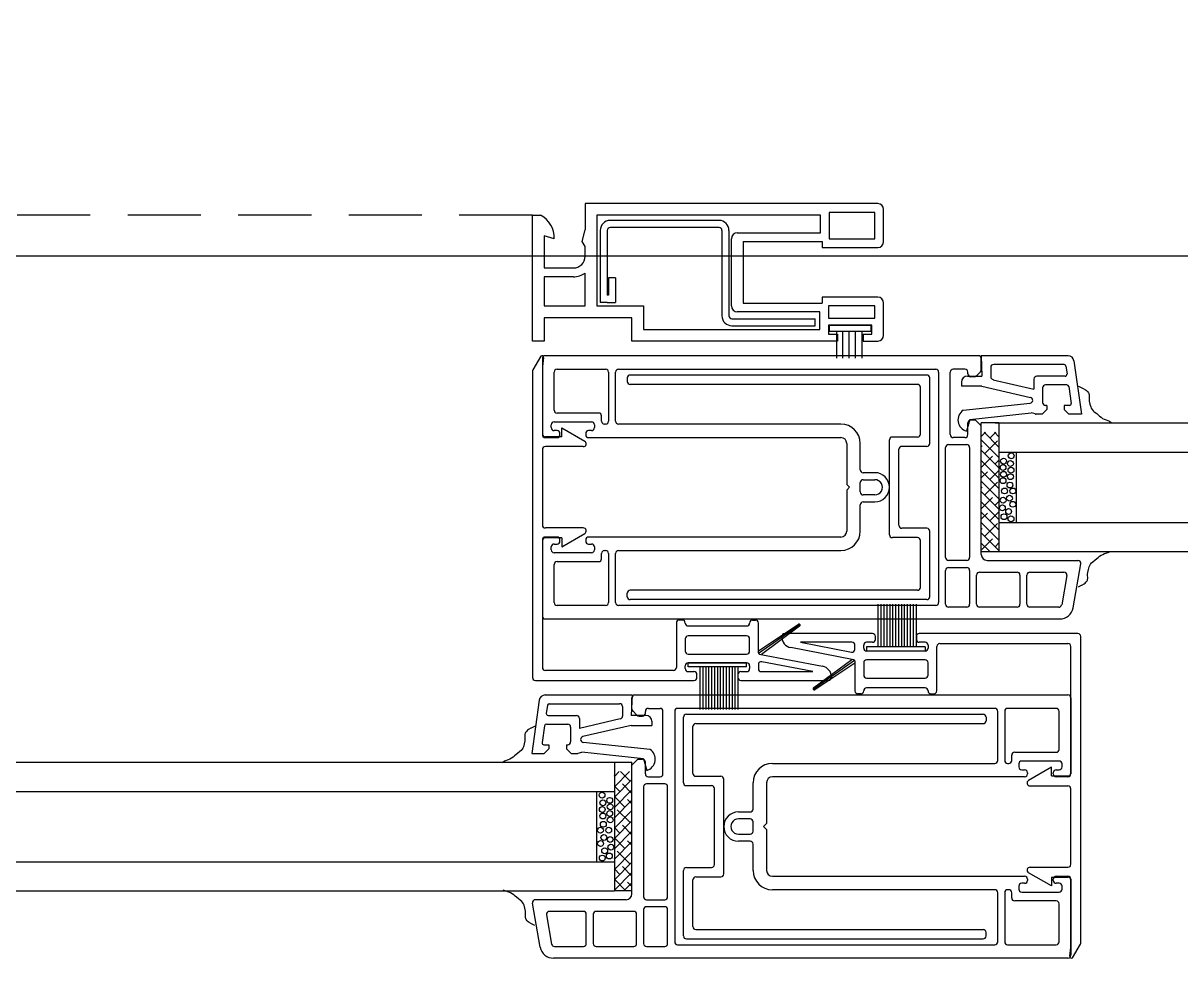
# Model space of a CAD drawing. Header units: millimetres. Extents: x 13515 to 183937, y -33900 to -660.
# Drawn here: x 118621.158 to 118624.254, y -19360.617 to -19358.065 of the extents above; entities that cross this region are included whole.
import ezdxf

# ---------------------------------------------------------------- set-up
doc = ezdxf.new("R2010")
doc.units = ezdxf.units.MM
doc.header["$LTSCALE"] = 100
doc.header["$MEASUREMENT"] = 0
doc.linetypes.add('HIDDEN2', pattern=[0.1875, 0.125, -0.0625])
doc.layers.get('0').update_dxf_attribs({"linetype": 'CONTINUOUS'})
for name, color, linetype in [('ELE9', 9, 'CONTINUOUS'), ('WIN-G', 252, 'CONTINUOUS'), ('WIN2', 5, 'CONTINUOUS')]:
    doc.layers.add(name, color=color, linetype=linetype)

# ---------------------------------------------------------------- blocks, each defined once
blk = doc.blocks.new('A$C72B425C6')
at = {"layer": 'WIN-G', "linetype": 'HIDDEN2'}
blk.add_line((253, 396.85), (253, 710.5), dxfattribs=at)
at = {"layer": 'WIN-G'}
for p, q in [((250.92, 364.97), (250.92, 383.57)), ((252.12, 364.97), (252.12, 383.57))]:
    blk.add_line(p, q, dxfattribs=at)
for centre, radius, start, end in [((250.42, 383.57), 1.7, 0, 90), ((250.42, 383.57), 0.5, 0, 90), ((250.42, 364.97), 0.5, 270, 0), ((250.42, 364.97), 1.7, 270, 0)]:
    blk.add_arc(centre, radius, start, end, dxfattribs=at)
at = {"layer": 'WIN2'}
for p, q in [((253, 396.85), (253, 395.45)), ((249, 393.15), (249.5, 394.85)), ((247.64, 387.85), (248.5, 388.35)), ((248.5, 388.35), (250.5, 387.85)), ((255, 387.85), (250.5, 387.85)), ((255, 337.85), (255, 387.85)), ((253, 347.65), (253, 385.85)), ((248.5, 360.85), (248.5, 347.35)), ((250, 361.85), (250, 347.65)), ((247.5, 347.35), (247.5, 337.85)), ((248.5, 347.35), (247.5, 347.35)), ((250, 347.65), (253, 347.65)), ((253.5, 346.15), (249, 346.15)), ((249, 346.15), (249, 338.35)), ((253.5, 338.35), (253.5, 346.15)), ((249, 338.35), (253.5, 338.35)), ((248.5, 336.85), (254, 336.85))]:
    blk.add_line(p, q, dxfattribs=at)
for centre, radius, start, end in [((249.24, 397.37), 4.22, 266.8021, 332.9944), ((249, 361.85), 1, 0, 90), ((248.5, 337.85), 1, 180, 270), ((254, 337.85), 1, 270, 0)]:
    blk.add_arc(centre, radius, start, end, dxfattribs=at)
at = {"ltscale": 1000}
blk.add_wipeout([(246, 0), (246, 800), (0, 800), (0, 0)], dxfattribs=at)
at = {"layer": 'WIN-G'}
for p, q in [((246, 53), (246, 747)), ((137.5, 672.62), (137.5, 382.85)), ((159.5, 672.62), (159.5, 382.85)), ((142.5, 672), (142.5, 382.85)), ((154.5, 672), (154.5, 382.85)), ((137.5, 401.53), (137.62, 401.87)), ((159.7, 401.64), (159.41, 401.98)), ((159.92, 401.02), (159.7, 401.64)), ((136.2, 399.32), (136.62, 399.81)), ((136.62, 399.81), (136.82, 400.06)), ((136.82, 400.06), (137, 400.32)), ((137, 400.32), (137.15, 400.61)), ((137.15, 400.61), (137.28, 400.91)), ((137.28, 400.91), (137.5, 401.53)), ((160.05, 400.72), (159.92, 401.02)), ((160.2, 400.43), (160.05, 400.72)), ((160.38, 400.17), (160.2, 400.43)), ((160.58, 399.92), (160.38, 400.17)), ((161, 399.43), (160.58, 399.92)), ((132.24, 397.57), (132.39, 397.73)), ((132.39, 397.73), (132.63, 397.91)), ((132.63, 397.91), (132.76, 397.98)), ((132.76, 397.98), (132.9, 398.02)), ((132.9, 398.02), (133.05, 398.04)), ((133.05, 398.04), (133.21, 398.04)), ((133.21, 398.04), (133.52, 398.02)), ((133.52, 398.02), (133.79, 398.02)), ((133.79, 398.02), (134.05, 398.05)), ((134.05, 398.05), (134.57, 398.15)), ((134.57, 398.15), (135.06, 398.29)), ((135.06, 398.29), (135.28, 398.39)), ((135.28, 398.39), (135.49, 398.52)), ((135.49, 398.52), (135.69, 398.69)), ((135.69, 398.69), (135.87, 398.89)), ((135.87, 398.89), (136.2, 399.32)), ((161.33, 399), (161, 399.43)), ((161.51, 398.8), (161.33, 399)), ((161.71, 398.63), (161.51, 398.8)), ((161.92, 398.51), (161.71, 398.63)), ((162.15, 398.4), (161.92, 398.51)), ((162.63, 398.26), (162.15, 398.4)), ((163.15, 398.16), (162.63, 398.26)), ((163.41, 398.13), (163.15, 398.16)), ((163.68, 398.13), (163.41, 398.13)), ((163.99, 398.15), (163.68, 398.13)), ((164.15, 398.15), (163.99, 398.15)), ((164.3, 398.13), (164.15, 398.15)), ((164.44, 398.09), (164.3, 398.13)), ((164.57, 398.02), (164.44, 398.09)), ((164.81, 397.84), (164.57, 398.02)), ((164.96, 397.68), (164.81, 397.84)), ((165.09, 397.51), (164.96, 397.68)), ((131.6, 396.43), (131.88, 396.99)), ((131.88, 396.99), (131.89, 397.02)), ((131.89, 397.02), (132.11, 397.4)), ((132.11, 397.4), (132.24, 397.57)), ((165.31, 397.13), (165.09, 397.51)), ((165.32, 397.1), (165.31, 397.13)), ((165.72, 396.3), (165.32, 397.1)), ((142.5, 385.85), (154.5, 385.85)), ((250.42, 385.27), (238.12, 385.27)), ((238.12, 384.07), (238.12, 385.27)), ((238.12, 384.07), (238.12, 382.67)), ((250.42, 384.07), (239.32, 384.07)), ((239.32, 383.87), (239.32, 384.07)), ((242.32, 383.87), (239.32, 383.87)), ((242.32, 382.67), (242.32, 383.87)), ((159.5, 382.85), (137.5, 382.85)), ((137.5, 379.85), (137.5, 382.85)), ((140.64, 379.85), (137.64, 382.85)), ((137.68, 381.04), (139.49, 382.85)), ((142.4, 379.85), (139.4, 382.85)), ((140.33, 381.92), (141.26, 382.85)), ((144.17, 379.85), (141.17, 382.85)), ((142.1, 380.15), (144.31, 382.36)), ((145.94, 379.85), (142.94, 382.85)), ((142.98, 382.81), (143.03, 382.85)), ((147.71, 379.85), (144.71, 382.85)), ((144.75, 381.04), (146.56, 382.85)), ((149.47, 379.85), (146.47, 382.85)), ((147.4, 381.92), (148.33, 382.85)), ((151.24, 379.85), (148.24, 382.85)), ((149.17, 380.15), (151.38, 382.36)), ((153.01, 379.85), (150.01, 382.85)), ((150.05, 382.81), (150.1, 382.85)), ((154.78, 379.85), (151.78, 382.85)), ((151.82, 381.04), (153.63, 382.85)), ((156.55, 379.85), (153.55, 382.85)), ((154.47, 381.92), (155.4, 382.85)), ((157.9, 380.26), (155.31, 382.85)), ((156.24, 380.15), (157.9, 381.81)), ((157.9, 382.03), (157.08, 382.85)), ((157.13, 382.81), (157.17, 382.85)), ((159.5, 382.85), (159.5, 379.85)), ((242.32, 382.67), (238.12, 382.67)), ((138.87, 379.85), (137.5, 381.22)), ((137.5, 379.85), (159.5, 379.85)), ((138.26, 379.85), (139.01, 380.6)), ((140.03, 379.85), (141.66, 381.48)), ((145.33, 379.85), (146.08, 380.6)), ((147.1, 379.85), (148.73, 381.48)), ((152.4, 379.85), (153.15, 380.6)), ((154.17, 379.85), (155.8, 381.48)), ((187.3, 329.45), (187.3, 380.15)), ((187.8, 380.65), (188.4, 380.65)), ((188.9, 331.05), (188.9, 380.15)), ((224.1, 331.05), (224.1, 380.15)), ((225.2, 380.65), (224.6, 380.65)), ((225.7, 329.45), (225.7, 380.15)), ((129.3, 370.55), (129.3, 319.85)), ((129.8, 371.05), (141, 371.05)), ((141.5, 370.55), (141.5, 366.25)), ((155.5, 370.55), (155.5, 366.25)), ((156, 371.05), (167.2, 371.05)), ((167.7, 370.55), (167.7, 319.85)), ((130.9, 368.95), (130.9, 319.85)), ((131.4, 369.45), (139.4, 369.45)), ((139.9, 368.95), (139.9, 364.65)), ((157.1, 368.95), (157.1, 364.65)), ((157.6, 369.45), (165.6, 369.45)), ((166.1, 368.95), (166.1, 319.85)), ((140.4, 364.15), (156.6, 364.15)), ((142, 365.75), (155, 365.75)), ((250.42, 364.47), (235.82, 364.47)), ((234.12, 362.77), (234.12, 348.57)), ((235.32, 362.77), (235.32, 348.57)), ((250.42, 363.27), (235.82, 363.27)), ((234.12, 348.57), (235.32, 348.57)), ((197.9, 331.05), (197.9, 335.35)), ((198.4, 335.85), (214.6, 335.85)), ((215.1, 331.05), (215.1, 335.35)), ((199.5, 329.45), (199.5, 333.75)), ((200, 334.25), (213, 334.25)), ((213.5, 329.45), (213.5, 333.75)), ((189.4, 330.55), (197.4, 330.55)), ((215.6, 330.55), (223.6, 330.55)), ((187.8, 328.95), (199, 328.95)), ((214, 328.95), (225.2, 328.95)), ((129.8, 319.35), (130.4, 319.35)), ((167.2, 319.35), (166.6, 319.35)), ((196.94, 320.15), (195.5, 318.72)), ((195.5, 320.15), (217.5, 320.15)), ((195.5, 320.15), (195.5, 317.15)), ((198.7, 320.15), (195.7, 317.15)), ((195.77, 320.15), (197.68, 318.24)), ((200.47, 320.15), (197.47, 317.15)), ((198.12, 319.57), (200.33, 317.36)), ((202.24, 320.15), (199.24, 317.15)), ((199.3, 320.15), (199.45, 320.01)), ((200.77, 318.68), (202.3, 317.15)), ((204.01, 320.15), (201.01, 317.15)), ((201.07, 320.15), (202.1, 319.12)), ((205.77, 320.15), (202.77, 317.15)), ((202.84, 320.15), (204.75, 318.24)), ((207.54, 320.15), (204.54, 317.15)), ((205.19, 319.57), (207.4, 317.36)), ((209.31, 320.15), (206.31, 317.15)), ((206.38, 320.15), (206.52, 320.01)), ((207.84, 318.68), (209.38, 317.15)), ((211.08, 320.15), (208.08, 317.15)), ((208.14, 320.15), (209.17, 319.12)), ((212.85, 320.15), (209.85, 317.15)), ((209.91, 320.15), (211.82, 318.24)), ((214.61, 320.15), (211.61, 317.15)), ((212.26, 319.57), (214.47, 317.36)), ((215.9, 319.67), (213.38, 317.15)), ((213.45, 320.15), (213.59, 320.01)), ((214.91, 318.68), (215.9, 317.69)), ((215.21, 320.15), (215.9, 319.46)), ((217.5, 317.15), (217.5, 320.15)), ((195.5, 317.77), (195.5, 128)), ((217.5, 317.15), (195.5, 317.15)), ((196.35, 317.8), (197, 317.15)), ((200.5, 317.15), (200.5, 128)), ((203.42, 317.8), (204.07, 317.15)), ((210.49, 317.8), (211.14, 317.15)), ((212.5, 317.15), (212.5, 128)), ((215.9, 317.9), (215.15, 317.15)), ((217.5, 317.77), (217.5, 128)), ((200.5, 314.15), (212.5, 314.15)), ((189.48, 303.57), (189.75, 303.01)), ((189.75, 303.01), (189.77, 302.98)), ((189.77, 302.98), (189.99, 302.6)), ((223.4, 302.73), (223.18, 302.35)), ((223.41, 302.76), (223.4, 302.73)), ((223.81, 303.56), (223.41, 302.76)), ((189.99, 302.6), (190.12, 302.43)), ((190.12, 302.43), (190.27, 302.27)), ((190.27, 302.27), (190.51, 302.09)), ((190.51, 302.09), (190.64, 302.02)), ((190.64, 302.02), (190.77, 301.98)), ((190.77, 301.98), (190.93, 301.96)), ((190.93, 301.96), (191.08, 301.96)), ((191.08, 301.96), (191.4, 301.98)), ((191.4, 301.98), (191.67, 301.98)), ((191.67, 301.98), (191.93, 301.95)), ((191.93, 301.95), (192.45, 301.85)), ((192.45, 301.85), (192.93, 301.71)), ((192.93, 301.71), (193.16, 301.61)), ((193.16, 301.61), (193.37, 301.48)), ((193.37, 301.48), (193.57, 301.31)), ((193.57, 301.31), (193.75, 301.11)), ((193.75, 301.11), (194.08, 300.68)), ((219.42, 300.86), (219.09, 300.43)), ((219.6, 301.06), (219.42, 300.86)), ((219.8, 301.23), (219.6, 301.06)), ((220.01, 301.36), (219.8, 301.23)), ((220.24, 301.46), (220.01, 301.36)), ((220.72, 301.6), (220.24, 301.46)), ((221.24, 301.7), (220.72, 301.6)), ((221.5, 301.73), (221.24, 301.7)), ((221.77, 301.73), (221.5, 301.73)), ((222.09, 301.71), (221.77, 301.73)), ((222.24, 301.71), (222.09, 301.71)), ((222.39, 301.73), (222.24, 301.71)), ((222.53, 301.77), (222.39, 301.73)), ((222.66, 301.84), (222.53, 301.77)), ((222.9, 302.02), (222.66, 301.84)), ((223.05, 302.18), (222.9, 302.02)), ((223.18, 302.35), (223.05, 302.18)), ((194.08, 300.68), (194.5, 300.19)), ((194.5, 300.19), (194.7, 299.94)), ((194.7, 299.94), (194.88, 299.68)), ((194.88, 299.68), (195.03, 299.39)), ((195.03, 299.39), (195.16, 299.09)), ((195.16, 299.09), (195.38, 298.47)), ((218.01, 298.84), (217.79, 298.22)), ((218.14, 299.14), (218.01, 298.84)), ((218.29, 299.43), (218.14, 299.14)), ((218.47, 299.69), (218.29, 299.43)), ((218.67, 299.94), (218.47, 299.69)), ((219.09, 300.43), (218.67, 299.94)), ((195.38, 298.47), (195.5, 298.13)), ((217.79, 298.22), (217.5, 297.88))]:
    blk.add_line(p, q, dxfattribs=at)
for centre in [(143.12, 384.92), (143.47, 383.72), (144.36, 384.51), (144.98, 383.45), (145.6, 385.22), (146.29, 383.57), (146.63, 384.65), (147.88, 385.24), (147.88, 383.82), (148.89, 384.74), (149.64, 383.56), (150.31, 384.82), (150.73, 383.65), (151.42, 384.92), (151.89, 383.56), (152.56, 384.82), (152.98, 383.65), (153.88, 384.96), (201.47, 316.28), (202.98, 316.55), (204.29, 316.43), (205.88, 316.18), (207.64, 316.44), (208.73, 316.35), (209.89, 316.44), (210.98, 316.35), (201.12, 315.08), (202.36, 315.49), (203.6, 314.78), (204.63, 315.34), (205.88, 314.76), (206.89, 315.26), (208.31, 315.18), (209.42, 315.08), (210.56, 315.18), (211.88, 315.04)]:
    blk.add_circle(centre, 0.5, dxfattribs=at)
for centre, radius, start, end in [((187.8, 380.15), 0.5, 90, 180), ((188.4, 380.15), 0.5, 0, 90), ((224.6, 380.15), 0.5, 90, 180), ((225.2, 380.15), 0.5, 0, 90), ((129.8, 370.55), 0.5, 90, 180), ((141, 370.55), 0.5, 0, 90), ((156, 370.55), 0.5, 90, 180), ((167.2, 370.55), 0.5, 0, 90), ((131.4, 368.95), 0.5, 90, 180), ((139.4, 368.95), 0.5, 0, 90), ((157.6, 368.95), 0.5, 90, 180), ((165.6, 368.95), 0.5, 0, 90), ((142, 366.25), 0.5, 180, 270), ((155, 366.25), 0.5, 270, 0), ((140.4, 364.65), 0.5, 180, 270), ((156.6, 364.65), 0.5, 270, 0), ((235.82, 362.77), 1.7, 90, 180), ((235.82, 362.77), 0.5, 90, 180), ((198.4, 335.35), 0.5, 90, 180), ((214.6, 335.35), 0.5, 0, 90), ((200, 333.75), 0.5, 90, 180), ((213, 333.75), 0.5, 0, 90), ((189.4, 331.05), 0.5, 180, 270), ((197.4, 331.05), 0.5, 270, 0), ((215.6, 331.05), 0.5, 180, 270), ((223.6, 331.05), 0.5, 270, 0), ((187.8, 329.45), 0.5, 180, 270), ((199, 329.45), 0.5, 270, 0), ((214, 329.45), 0.5, 180, 270), ((225.2, 329.45), 0.5, 270, 0), ((129.8, 319.85), 0.5, 180, 270), ((130.4, 319.85), 0.5, 270, 0), ((166.6, 319.85), 0.5, 180, 270), ((167.2, 319.85), 0.5, 270, 0)]:
    blk.add_arc(centre, radius, start, end, dxfattribs=at)
at = {"layer": 'WIN2'}
for p, q in [((127.9, 395.52), (135.41, 396.84)), ((136, 380.85), (136, 396.35)), ((161, 396.96), (161, 394.83)), ((170.13, 395.68), (161, 396.96)), ((173.5, 396.35), (173.5, 369.25)), ((226.35, 396.85), (174, 396.85)), ((228.94, 395.43), (226.6, 396.78)), ((231.5, 394.85), (231.5, 396.85)), ((231.5, 396.85), (253, 396.85)), ((133.41, 394.46), (128.41, 393.58)), ((134, 388.15), (134, 393.97)), ((161.8, 394.03), (161, 394.83)), ((162.5, 394.03), (161.8, 394.03)), ((162.5, 394.89), (162.5, 394.03)), ((165.74, 394.78), (162.85, 395.19)), ((166, 394.48), (166, 390.83)), ((167.5, 394.19), (167.5, 389.33)), ((169.24, 394.29), (167.85, 394.49)), ((169.5, 393.99), (169.5, 381.96)), ((171, 394.69), (171, 379.84)), ((175.2, 372.75), (175.2, 394.65)), ((197.35, 395.15), (175.7, 395.15)), ((184, 394.65), (184, 306.75)), ((197.5, 395.15), (184.5, 395.15)), ((197.85, 391.85), (197.85, 394.65)), ((198, 392.65), (198, 394.65)), ((199.55, 388.17), (199.55, 394.65)), ((212.95, 395.15), (200.05, 395.15)), ((213.45, 388.17), (213.45, 394.65)), ((215, 394.65), (215, 392.65)), ((215.15, 391.85), (215.15, 394.65)), ((228.5, 395.15), (215.5, 395.15)), ((226.68, 395.15), (215.65, 395.15)), ((229, 320.65), (229, 394.65)), ((235.5, 394.85), (231.5, 394.85)), ((235.5, 379.85), (235.5, 394.85)), ((242.5, 394.85), (237.5, 394.85)), ((237.5, 394.85), (237.5, 387.85)), ((242.5, 389.85), (242.5, 394.85)), ((249.5, 394.85), (244, 394.85)), ((244, 394.85), (244, 389.85)), ((126, 305.35), (126, 393.25)), ((128, 393.08), (128, 388.15)), ((186.3, 384.35), (186.3, 392.65)), ((186.8, 393.15), (193.3, 393.15)), ((193.8, 392.65), (193.8, 385.55)), ((195.3, 386.75), (195.3, 393.15)), ((195.8, 393.65), (196.3, 393.65)), ((196.35, 391.85), (198.62, 387.92)), ((197.85, 391.85), (196.35, 391.85)), ((196.8, 393.15), (196.8, 392.65)), ((197.3, 392.15), (197.5, 392.15)), ((216.65, 391.85), (214.38, 387.92)), ((215.15, 391.85), (216.65, 391.85)), ((215.5, 392.15), (215.7, 392.15)), ((216.2, 392.65), (216.2, 393.15)), ((216.7, 393.65), (217.2, 393.65)), ((217.7, 393.15), (217.7, 386.75)), ((219.2, 385.55), (219.2, 392.65)), ((219.7, 393.15), (226.2, 393.15)), ((226.7, 392.65), (226.7, 384.35)), ((161.8, 391.03), (161, 390.23)), ((161, 390.23), (161, 389.2)), ((162.5, 391.03), (161.8, 391.03)), ((162.5, 391.03), (162.5, 390.83)), ((165.5, 390.33), (163, 390.33)), ((160.1, 377.86), (161.21, 388.39)), ((161.05, 389.04), (161.21, 388.39)), ((161.69, 376.75), (162.9, 388.18)), ((165.8, 379.96), (163.88, 388.24)), ((166.9, 381.85), (165.28, 388.83)), ((167, 388.83), (165.28, 388.83)), ((197.5, 387.75), (197.3, 387.75)), ((215.7, 387.75), (215.5, 387.75)), ((237.5, 387.85), (243.13, 387.85)), ((246, 387.85), (247.64, 387.85)), ((128, 385.95), (128, 379.55)), ((128.5, 387.65), (133.5, 387.65)), ((133.5, 386.45), (128.5, 386.45)), ((134, 379.55), (134, 385.95)), ((196.3, 386.25), (195.8, 386.25)), ((196.8, 387.25), (196.8, 386.75)), ((198, 344.15), (198, 387.25)), ((215, 387.25), (215, 344.15)), ((216.2, 386.75), (216.2, 387.25)), ((217.2, 386.25), (216.7, 386.25)), ((237.5, 385.85), (237.5, 377.85)), ((253, 385.85), (237.5, 385.85)), ((195.2, 383.85), (186.8, 383.85)), ((194.3, 385.05), (195.2, 385.05)), ((195.7, 384.55), (195.7, 384.35)), ((217.3, 384.35), (217.3, 384.55)), ((217.8, 385.05), (218.7, 385.05)), ((226.2, 383.85), (217.8, 383.85)), ((186.3, 327.95), (186.3, 382.15)), ((186.8, 382.65), (195.2, 382.65)), ((195.7, 382.15), (195.7, 344.15)), ((217.3, 344.15), (217.3, 382.15)), ((217.8, 382.65), (226.2, 382.65)), ((226.7, 382.15), (226.7, 327.95)), ((137, 379.85), (159, 379.85)), ((159, 379.85), (160, 378.85)), ((165.8, 379.96), (165.8, 376.46)), ((169, 381.46), (167.39, 381.46)), ((171, 379.84), (167.5, 379.96)), ((167.5, 377.46), (167.5, 379.96)), ((168.61, 379.85), (170.5, 379.85)), ((231.5, 379.85), (235.5, 379.85)), ((231.5, 344.75), (231.5, 379.85)), ((128.5, 379.05), (133.5, 379.05)), ((134.3, 377.85), (128.5, 377.85)), ((155.3, 377.85), (136.5, 377.85)), ((160.1, 377.86), (158.1, 377.33)), ((160, 378.85), (160, 378.05)), ((167.4, 378.64), (167.4, 378.05)), ((167.55, 379), (168.26, 379.7)), ((171, 379.35), (171, 305.35)), ((233.5, 377.85), (233.5, 347.75)), ((237.5, 377.85), (233.5, 377.85)), ((128, 377.35), (128, 374.25)), ((134.8, 374.25), (134.8, 377.35)), ((136, 377.35), (136, 374.25)), ((155.8, 374.25), (155.8, 377.35)), ((157, 377.05), (157, 375.05)), ((157.5, 377.55), (159.5, 377.55)), ((166.5, 376.46), (165.8, 376.46)), ((167.9, 377.55), (168.2, 377.55)), ((168.7, 377.05), (168.7, 375.05)), ((157.5, 374.55), (168.2, 374.55)), ((128.3, 372.05), (128.3, 317.85)), ((128.5, 373.75), (134.3, 373.75)), ((168.2, 372.55), (128.8, 372.55)), ((136.5, 373.75), (155.3, 373.75)), ((168.7, 317.85), (168.7, 372.05)), ((183.3, 372.25), (175.7, 372.25)), ((175, 370.25), (175, 369.25)), ((175.5, 370.75), (176, 370.75)), ((175.8, 360.25), (175.8, 370.25)), ((175.8, 370.25), (176.5, 370.25)), ((176.5, 370.25), (176.5, 360.25)), ((176.5, 360.25), (176.5, 370.25)), ((178, 370.25), (178, 360.25)), ((180.6, 370.75), (178.5, 370.75)), ((181.1, 360.25), (181.1, 370.25)), ((182.8, 370.25), (182.8, 360.25)), ((183.8, 371.25), (183.8, 371.75)), ((175.8, 368.25), (168.5, 368.25)), ((174, 368.75), (174.5, 368.75)), ((175.8, 367.75), (168.5, 367.75)), ((175.8, 367.25), (168.5, 367.25)), ((175.8, 366.75), (168.5, 366.75)), ((175.8, 366.25), (168.5, 366.25)), ((175.8, 365.75), (168.5, 365.75)), ((175.8, 365.25), (168.5, 365.25)), ((175.8, 364.75), (168.5, 364.75)), ((175.8, 364.25), (168.5, 364.25)), ((175.8, 363.75), (168.5, 363.75)), ((175.8, 363.25), (168.5, 363.25)), ((175.8, 363.25), (168.5, 363.25)), ((175.8, 362.75), (168.5, 362.75)), ((175.8, 362.25), (168.5, 362.25)), ((237.5, 362.85), (249, 362.85)), ((146, 359.65), (146, 361.65)), ((147.2, 361.65), (147.2, 359.65)), ((149.8, 359.65), (149.8, 361.65)), ((151, 361.65), (151, 359.65)), ((175.8, 361.75), (168.5, 361.75)), ((173.5, 361.25), (173.5, 346.25)), ((174.5, 361.75), (174, 361.75)), ((175, 361.25), (175, 360.25)), ((175.8, 360.25), (176.5, 360.25)), ((236.5, 347.75), (236.5, 361.85)), ((238, 360.85), (238, 347.35)), ((248.5, 360.85), (238, 360.85)), ((141, 359.15), (145.5, 359.15)), ((147.7, 359.15), (149.3, 359.15)), ((151.5, 359.15), (156, 359.15)), ((176, 359.75), (175.5, 359.75)), ((176.2, 358.25), (175.5, 358.25)), ((178, 358.09), (175.9, 347.29)), ((183.02, 351.13), (178.07, 358.2)), ((178.2, 358.25), (183.3, 358.25)), ((178.5, 359.75), (180.6, 359.75)), ((178.55, 358.25), (183.1, 351.39)), ((183.8, 359.25), (183.8, 358.75)), ((148, 356.85), (141, 356.85)), ((148.5, 357.35), (148, 356.85)), ((148.5, 357.35), (149, 356.85)), ((156, 356.85), (149, 356.85)), ((175, 357.75), (175, 348.95)), ((175, 348.95), (176.69, 357.65)), ((182.75, 351.21), (177.93, 357.7)), ((137.7, 317.85), (137.7, 355.85)), ((140, 355.85), (140, 312.75)), ((157, 312.75), (157, 355.85)), ((159.3, 355.85), (159.3, 317.85)), ((180.97, 354.25), (181, 354.25)), ((177, 341.91), (179.1, 352.71)), ((181.5, 338.75), (181.5, 353.75)), ((180, 351.05), (178.31, 342.35)), ((180, 342.25), (180, 351.05)), ((176.45, 341.75), (171.9, 348.6)), ((171.98, 348.87), (176.94, 341.8)), ((172.25, 348.79), (177.08, 342.3)), ((232.7, 346.25), (232.7, 344.75)), ((234.2, 346.25), (232.7, 346.25)), ((233.5, 347.75), (236.5, 347.75)), ((234.2, 338.85), (234.2, 346.25)), ((237.5, 346.25), (235.4, 346.25)), ((235.4, 346.25), (235.4, 338.35)), ((237.5, 338.35), (237.5, 346.25)), ((239, 347.35), (238, 347.35)), ((239, 337.85), (239, 347.35)), ((174.04, 345.75), (174, 345.75)), ((228.6, 344.84), (233.2, 344.84)), ((232.7, 344.75), (231.5, 344.75)), ((233.2, 346.1), (234.2, 346.1)), ((233.2, 346.1), (233.2, 339)), ((234.2, 346.1), (234.2, 339)), ((206, 343.15), (199, 343.15)), ((206.5, 342.65), (206, 343.15)), ((206.5, 342.65), (207, 343.15)), ((214, 343.15), (207, 343.15)), ((228.6, 343.84), (233.2, 343.84)), ((228.6, 342.74), (233.2, 342.74)), ((171.2, 340.75), (171.2, 341.25)), ((176.81, 341.75), (171.7, 341.75)), ((178.8, 341.75), (179.5, 341.75)), ((199, 340.85), (203.5, 340.85)), ((204, 340.35), (204, 338.35)), ((205.2, 338.35), (205.2, 340.35)), ((205.7, 340.85), (207.3, 340.85)), ((207.8, 340.35), (207.8, 338.35)), ((209, 338.35), (209, 340.35)), ((209.5, 340.85), (214, 340.85)), ((228.6, 341.64), (233.2, 341.64)), ((228.6, 340.54), (233.2, 340.54)), ((232.7, 340.35), (231.5, 340.35)), ((231.5, 340.35), (231.5, 337.85)), ((232.7, 340.35), (232.7, 338.85)), ((172.2, 329.75), (172.2, 339.75)), ((173.9, 339.75), (173.9, 329.75)), ((176.5, 340.25), (174.4, 340.25)), ((177, 329.75), (177, 339.75)), ((178.5, 329.75), (178.5, 339.75)), ((178.5, 329.75), (178.5, 339.75)), ((179.2, 339.75), (178.5, 339.75)), ((179, 340.25), (179.5, 340.25)), ((179.2, 329.75), (179.2, 339.75)), ((180, 338.75), (180, 339.75)), ((232.7, 338.85), (234.2, 338.85)), ((233.2, 339), (234.2, 339)), ((235.4, 338.35), (237.5, 338.35)), ((179.2, 337.75), (186.5, 337.75)), ((179.2, 337.25), (186.5, 337.25)), ((179.2, 336.75), (186.5, 336.75)), ((180.5, 338.25), (181, 338.25)), ((232.5, 336.85), (238, 336.85)), ((179.2, 336.25), (186.5, 336.25)), ((179.2, 335.75), (186.5, 335.75)), ((179.2, 335.25), (186.5, 335.25)), ((179.2, 334.75), (186.5, 334.75)), ((179.2, 334.25), (186.5, 334.25)), ((179.2, 333.75), (186.5, 333.75)), ((179.2, 333.25), (186.5, 333.25)), ((179.2, 332.75), (186.5, 332.75)), ((179.2, 332.75), (186.5, 332.75)), ((179.2, 332.25), (186.5, 332.25)), ((179.2, 331.75), (186.5, 331.75)), ((179.2, 331.25), (186.5, 331.25)), ((180, 329.75), (180, 330.75)), ((181, 331.25), (180.5, 331.25)), ((181.5, 303.65), (181.5, 330.75)), ((171.2, 328.75), (171.2, 328.25)), ((174.4, 329.25), (176.5, 329.25)), ((179.2, 329.75), (178.5, 329.75)), ((179.5, 329.25), (179, 329.25)), ((171.7, 327.75), (179.3, 327.75)), ((179.8, 327.25), (179.8, 305.35)), ((226.2, 327.45), (186.8, 327.45)), ((186, 322.65), (186, 325.75)), ((186.5, 326.25), (192.3, 326.25)), ((192.8, 325.75), (192.8, 322.65)), ((194, 322.65), (194, 325.75)), ((194.5, 326.25), (213.3, 326.25)), ((213.8, 325.75), (213.8, 322.65)), ((215, 322.95), (215, 324.95)), ((215.5, 325.45), (226.2, 325.45)), ((226.7, 322.95), (226.7, 324.95)), ((218.1, 322.14), (216.1, 322.67)), ((219.69, 323.25), (220.9, 311.82)), ((224.5, 323.54), (223.8, 323.54)), ((223.8, 320.04), (223.8, 323.54)), ((225.5, 322.54), (225.5, 320.04)), ((192.3, 322.15), (186.5, 322.15)), ((186.5, 320.95), (191.5, 320.95)), ((213.3, 322.15), (194.5, 322.15)), ((215.5, 322.45), (217.5, 322.45)), ((217, 320.15), (218, 321.15)), ((218, 321.15), (218, 321.95)), ((218.1, 322.14), (219.21, 311.61)), ((225.4, 321.36), (225.4, 321.95)), ((225.55, 321), (226.26, 320.3)), ((225.9, 322.45), (226.2, 322.45)), ((186, 314.05), (186, 320.45)), ((192, 320.45), (192, 314.05)), ((194, 319.15), (194, 303.65)), ((195, 320.15), (217, 320.15)), ((223.8, 320.04), (221.88, 311.75)), ((227, 318.54), (225.39, 318.54)), ((229, 320.16), (225.5, 320.04)), ((226.61, 320.15), (228.5, 320.15)), ((229, 305.31), (229, 320.16)), ((128.8, 317.35), (137.2, 317.35)), ((159.8, 317.35), (168.2, 317.35)), ((224.9, 318.15), (223.28, 311.17)), ((227.5, 306.01), (227.5, 318.04)), ((128.3, 315.65), (128.3, 307.35)), ((137.2, 316.15), (128.8, 316.15)), ((136.3, 314.95), (137.2, 314.95)), ((137.7, 315.45), (137.7, 315.65)), ((159.3, 315.65), (159.3, 315.45)), ((168.2, 316.15), (159.8, 316.15)), ((159.8, 314.95), (160.7, 314.95)), ((168.7, 307.35), (168.7, 315.65)), ((135.8, 307.35), (135.8, 314.45)), ((137.3, 313.25), (137.3, 306.85)), ((138.3, 313.75), (137.8, 313.75)), ((138.8, 312.75), (138.8, 313.25)), ((158.2, 313.25), (158.2, 312.75)), ((159.2, 313.75), (158.7, 313.75)), ((159.7, 306.85), (159.7, 313.25)), ((161.2, 314.45), (161.2, 307.35)), ((191.5, 313.55), (186.5, 313.55)), ((138.35, 308.15), (140.62, 312.08)), ((139.5, 312.25), (139.3, 312.25)), ((141.55, 311.83), (141.55, 305.35)), ((155.45, 311.83), (155.45, 305.35)), ((158.65, 308.15), (156.38, 312.08)), ((157.7, 312.25), (157.5, 312.25)), ((186, 306.92), (186, 311.85)), ((186.5, 312.35), (191.5, 312.35)), ((192, 311.85), (192, 306.03)), ((219, 309.77), (219, 310.79)), ((219.05, 310.96), (219.21, 311.61)), ((225, 311.17), (223.28, 311.17)), ((225.5, 305.81), (225.5, 310.67)), ((219.8, 308.97), (219, 309.77)), ((220.5, 308.97), (219.8, 308.97)), ((220.5, 308.97), (220.5, 309.17)), ((223.5, 309.67), (221, 309.67)), ((224, 305.52), (224, 309.17)), ((128.8, 306.85), (135.3, 306.85)), ((139.85, 308.15), (138.35, 308.15)), ((138.8, 306.85), (138.8, 307.35)), ((139.3, 307.85), (139.5, 307.85)), ((139.85, 308.15), (139.85, 305.35)), ((140, 307.35), (140, 305.35)), ((157, 305.35), (157, 307.35)), ((157.15, 308.15), (158.65, 308.15)), ((157.15, 308.15), (157.15, 305.35)), ((157.5, 307.85), (157.7, 307.85)), ((158.2, 307.35), (158.2, 306.85)), ((161.7, 306.85), (168.2, 306.85)), ((139.5, 304.85), (126.5, 304.85)), ((128.32, 304.85), (139.35, 304.85)), ((137.8, 306.35), (138.3, 306.35)), ((142.05, 304.85), (154.95, 304.85)), ((170.5, 304.85), (157.5, 304.85)), ((157.65, 304.85), (179.3, 304.85)), ((158.7, 306.35), (159.2, 306.35)), ((191.41, 305.54), (186.41, 306.42)), ((219.8, 305.97), (219, 305.17)), ((219, 303.04), (219, 305.17)), ((220.5, 305.97), (219.8, 305.97)), ((220.5, 305.11), (220.5, 305.97)), ((223.74, 305.22), (220.85, 304.81)), ((227.24, 305.71), (225.85, 305.51)), ((126.06, 304.57), (128.41, 303.22)), ((128.66, 303.15), (181, 303.15)), ((185.9, 304.48), (193.41, 303.16)), ((228.13, 304.32), (219, 303.04))]:
    blk.add_line(p, q, dxfattribs=at)
for centre, radius, start, end in [((135.5, 396.35), 0.5, 0, 100), ((170, 394.69), 1, 0, 82.3482), ((174, 396.35), 0.5, 90, 180), ((226.35, 396.35), 0.5, 60, 90), ((128.3, 393.25), 2.3, 100, 180), ((133.5, 393.97), 0.5, 0, 100), ((162.8, 394.89), 0.3, 81.6083, 180.1302), ((165.7, 394.48), 0.3, 359.8698, 82.3765), ((167.8, 394.19), 0.3, 81.6232, 180.1302), ((169.2, 393.99), 0.3, 359.8698, 82.5644), ((175.7, 394.65), 0.5, 90, 180), ((184.5, 394.65), 0.5, 90, 180), ((197.35, 394.65), 0.5, 359.9992, 90), ((197.5, 394.65), 0.5, 0, 90), ((200.05, 394.65), 0.5, 90, 179.9992), ((212.95, 394.65), 0.5, 0, 90), ((215.5, 394.65), 0.5, 90, 180), ((215.65, 394.65), 0.5, 90, 180), ((226.68, 385.15), 10, 78.7007, 90), ((228.5, 394.65), 0.5, 0, 90), ((228.7, 395.25), 0.3, 258.3597, 36.4235), ((128.5, 393.08), 0.5, 100, 180), ((186.8, 392.65), 0.5, 90, 180), ((193.3, 392.65), 0.5, 0, 90), ((195.8, 393.15), 0.5, 90, 180), ((196.3, 393.15), 0.5, 0, 90), ((197.3, 392.65), 0.5, 180, 270), ((197.5, 392.65), 0.5, 270, 0), ((215.5, 392.65), 0.5, 180, 270), ((215.7, 392.65), 0.5, 270, 0), ((216.7, 393.15), 0.5, 90, 180), ((217.2, 393.15), 0.5, 0, 90), ((219.7, 392.65), 0.5, 90, 180), ((226.2, 392.65), 0.5, 0, 90), ((163, 390.83), 0.5, 180, 270), ((165.5, 390.83), 0.5, 270, 0), ((246, 389.85), 3.5, 180, 214.8497), ((246, 389.85), 2, 180, 270), ((128.5, 388.15), 0.5, 180, 270), ((133.5, 388.15), 0.5, 270, 0), ((161.3, 389.2), 0.3, 180, 213.1746), ((163.39, 388.13), 0.5, 13.0609, 174), ((167, 389.33), 0.5, 270, 0), ((197.3, 387.25), 0.5, 90, 180), ((197.5, 387.25), 0.5, 0, 90), ((199.05, 388.17), 0.5, 210, 359.9992), ((213.95, 388.17), 0.5, 180, 330), ((215.5, 387.25), 0.5, 90, 180), ((215.7, 387.25), 0.5, 0, 90), ((128.5, 385.95), 0.5, 90, 180), ((133.5, 385.95), 0.5, 0, 90), ((195.8, 386.75), 0.5, 180, 270), ((196.3, 386.75), 0.5, 270, 0), ((216.7, 386.75), 0.5, 180, 270), ((217.2, 386.75), 0.5, 270, 0), ((186.8, 384.35), 0.5, 180, 270), ((194.3, 385.55), 0.5, 180, 270), ((195.2, 384.55), 0.5, 0, 90), ((195.2, 384.35), 0.5, 270, 0), ((217.8, 384.55), 0.5, 90, 180), ((217.8, 384.35), 0.5, 180, 270), ((218.7, 385.55), 0.5, 270, 0), ((226.2, 384.35), 0.5, 270, 0), ((167.39, 381.96), 0.5, 193.0609, 270), ((169, 381.96), 0.5, 270, 0), ((186.8, 382.15), 0.5, 90, 180), ((195.2, 382.15), 0.5, 0, 90), ((217.8, 382.15), 0.5, 90, 180), ((226.2, 382.15), 0.5, 0, 90), ((137, 380.85), 1, 180, 270), ((168.61, 379.35), 0.5, 90, 135), ((170.5, 379.35), 0.5, 0, 90), ((128.5, 379.55), 0.5, 180, 270), ((128.5, 377.35), 0.5, 90, 180), ((133.5, 379.55), 0.5, 270, 0), ((134.3, 377.35), 0.5, 0, 90), ((136.5, 377.35), 0.5, 90, 180), ((155.3, 377.35), 0.5, 0, 90), ((159.5, 378.05), 0.5, 270, 0), ((167.9, 378.64), 0.5, 135, 180), ((167.9, 378.05), 0.5, 180, 270), ((157.5, 377.05), 0.5, 90, 180), ((160.03, 377.86), 2, 195.5034, 326.391), ((166.5, 377.46), 1, 270, 0), ((168.2, 377.05), 0.5, 0, 90), ((128.5, 374.25), 0.5, 180, 270), ((134.3, 374.25), 0.5, 270, 0), ((136.5, 374.25), 0.5, 180, 270), ((155.3, 374.25), 0.5, 270, 0), ((157.5, 375.05), 0.5, 180, 270), ((168.2, 375.05), 0.5, 270, 0), ((128.8, 372.05), 0.5, 90, 180), ((168.2, 372.05), 0.5, 0, 90), ((175.7, 372.75), 0.5, 180, 270), ((183.3, 371.75), 0.5, 0, 90), ((175.5, 370.25), 0.5, 90, 180), ((176, 370.25), 0.5, 0, 90), ((178.5, 370.25), 0.5, 90, 180), ((180.6, 370.25), 0.5, 0, 90), ((183.3, 370.25), 0.5, 90, 180), ((183.3, 371.25), 0.5, 270, 0), ((174, 369.25), 0.5, 180, 270), ((174.5, 369.25), 0.5, 270, 0), ((148.5, 361.65), 2.5, 0, 180), ((148.5, 361.65), 1.3, 359.9984, 180.0016), ((237.5, 361.85), 1, 90, 180), ((174, 361.25), 0.5, 90, 180), ((174.5, 361.25), 0.5, 0, 90), ((175.5, 360.25), 0.5, 180, 270), ((176, 360.25), 0.5, 270, 0), ((178.5, 360.25), 0.5, 180, 270), ((180.6, 360.25), 0.5, 270, 0), ((183.3, 360.25), 0.5, 180, 270), ((141, 355.85), 3.3, 90, 180), ((145.5, 359.65), 0.5, 270, 0), ((147.7, 359.65), 0.5, 180, 270), ((149.3, 359.65), 0.5, 269.9952, 0), ((151.5, 359.65), 0.5, 180, 270), ((156, 355.85), 3.3, 0, 90), ((175.5, 357.75), 0.5, 90, 180), ((176.2, 357.75), 0.5, 349, 90), ((178.2, 358.05), 0.2, 90, 169), ((183.3, 359.25), 0.5, 0, 90), ((183.3, 358.75), 0.5, 270, 0), ((141, 355.85), 1, 90, 180), ((156, 355.85), 1, 0, 90), ((180.97, 352.35), 1.9, 90, 169), ((181, 353.75), 0.5, 0, 90), ((182.92, 351.31), 0.2, 210.1848, 25.8619), ((172.08, 348.69), 0.2, 30.1848, 205.8619), ((174, 346.25), 0.5, 180, 270), ((174.04, 347.65), 1.9, 270, 349), ((178.8, 342.25), 0.5, 169, 270), ((179.5, 342.25), 0.5, 270, 0), ((199, 344.15), 3.3, 180, 270), ((199, 344.15), 1, 180, 270), ((214, 344.15), 1, 270, 0), ((214, 344.15), 3.3, 270, 0), ((171.7, 341.25), 0.5, 90, 180), ((171.7, 340.75), 0.5, 180, 270), ((176.81, 341.95), 0.2, 270, 349), ((203.5, 340.35), 0.5, 0, 90), ((205.7, 340.35), 0.5, 90, 180), ((207.3, 340.35), 0.5, 0, 90.0048), ((209.5, 340.35), 0.5, 90, 180), ((171.7, 339.75), 0.5, 0, 90), ((174.4, 339.75), 0.5, 90, 180), ((176.5, 339.75), 0.5, 0, 90), ((179, 339.75), 0.5, 90, 180), ((179.5, 339.75), 0.5, 0, 90), ((180.5, 338.75), 0.5, 180, 270), ((181, 338.75), 0.5, 270, 0), ((206.5, 338.35), 2.5, 180, 0), ((206.5, 338.35), 1.3, 179.9984, 0.0016), ((232.5, 337.85), 1, 180, 270), ((238, 337.85), 1, 270, 0), ((180.5, 330.75), 0.5, 90, 180), ((181, 330.75), 0.5, 0, 90), ((171.7, 328.75), 0.5, 90, 180), ((171.7, 329.75), 0.5, 270, 0), ((174.4, 329.75), 0.5, 180, 270), ((176.5, 329.75), 0.5, 270, 0), ((179, 329.75), 0.5, 180, 270), ((179.5, 329.75), 0.5, 270, 0), ((171.7, 328.25), 0.5, 180, 270), ((179.3, 327.25), 0.5, 0, 90), ((186.8, 327.95), 0.5, 180, 270), ((226.2, 327.95), 0.5, 270, 0), ((186.5, 325.75), 0.5, 90, 180), ((192.3, 325.75), 0.5, 0, 90), ((194.5, 325.75), 0.5, 90, 180), ((213.3, 325.75), 0.5, 0, 90), ((215.5, 324.95), 0.5, 90, 180), ((226.2, 324.95), 0.5, 0, 90), ((186.5, 322.65), 0.5, 180, 270), ((192.3, 322.65), 0.5, 270, 0), ((194.5, 322.65), 0.5, 180, 270), ((213.3, 322.65), 0.5, 270, 0), ((215.5, 322.95), 0.5, 180, 270), ((218.03, 322.14), 2, 33.609, 164.4966), ((224.5, 322.54), 1, 0, 90), ((226.2, 322.95), 0.5, 270, 0), ((186.5, 320.45), 0.5, 90, 180), ((191.5, 320.45), 0.5, 0, 90), ((217.5, 321.95), 0.5, 0, 90), ((225.9, 321.95), 0.5, 90, 180), ((225.9, 321.36), 0.5, 180, 225), ((228.5, 320.65), 0.5, 270, 0), ((195, 319.15), 1, 90, 180), ((225.39, 318.04), 0.5, 90, 166.9391), ((226.61, 320.65), 0.5, 225, 270), ((227, 318.04), 0.5, 0, 90), ((128.8, 317.85), 0.5, 180, 270), ((137.2, 317.85), 0.5, 270, 0), ((159.8, 317.85), 0.5, 180, 270), ((168.2, 317.85), 0.5, 270, 0), ((128.8, 315.65), 0.5, 90, 180), ((136.3, 314.45), 0.5, 90, 180), ((137.2, 315.65), 0.5, 0, 90), ((137.2, 315.45), 0.5, 270, 0), ((159.8, 315.65), 0.5, 90, 180), ((159.8, 315.45), 0.5, 180, 270), ((160.7, 314.45), 0.5, 0, 90), ((168.2, 315.65), 0.5, 0, 90), ((137.8, 313.25), 0.5, 90, 180), ((138.3, 313.25), 0.5, 0, 90), ((139.3, 312.75), 0.5, 180, 270), ((139.5, 312.75), 0.5, 270, 0), ((157.5, 312.75), 0.5, 180, 270), ((157.7, 312.75), 0.5, 270, 0), ((158.7, 313.25), 0.5, 90, 180), ((159.2, 313.25), 0.5, 0, 90), ((186.5, 314.05), 0.5, 180, 270), ((191.5, 314.05), 0.5, 270, 0), ((141.05, 311.83), 0.5, 0, 150), ((155.95, 311.83), 0.5, 30, 179.9992), ((186.5, 311.85), 0.5, 90, 180), ((191.5, 311.85), 0.5, 0, 90), ((219.3, 310.79), 0.3, 146.8254, 180), ((221.39, 311.87), 0.5, 186, 346.9391), ((225, 310.67), 0.5, 0, 90), ((221, 309.17), 0.5, 90, 180), ((223.5, 309.17), 0.5, 0, 90), ((128.8, 307.35), 0.5, 180, 270), ((135.3, 307.35), 0.5, 270, 0), ((137.8, 306.85), 0.5, 180, 270), ((138.3, 306.85), 0.5, 270, 0), ((139.3, 307.35), 0.5, 90, 180), ((139.5, 307.35), 0.5, 0, 90), ((157.5, 307.35), 0.5, 90, 180), ((157.7, 307.35), 0.5, 0, 90), ((158.7, 306.85), 0.5, 180, 270), ((159.2, 306.85), 0.5, 270, 0), ((161.7, 307.35), 0.5, 180, 270), ((168.2, 307.35), 0.5, 270, 0), ((186.3, 306.75), 2.3, 180, 260), ((186.5, 306.92), 0.5, 180, 260), ((126.5, 305.35), 0.5, 180, 270), ((126.3, 304.75), 0.3, 78.3597, 216.4235), ((128.32, 314.85), 10, 258.7007, 270), ((139.35, 305.35), 0.5, 270, 0), ((139.5, 305.35), 0.5, 270, 0), ((142.05, 305.35), 0.5, 180, 270), ((154.95, 305.35), 0.5, 270, 359.9992), ((157.5, 305.35), 0.5, 180, 270), ((157.65, 305.35), 0.5, 179.9992, 270), ((170.5, 305.35), 0.5, 270, 0), ((179.3, 305.35), 0.5, 270, 0), ((191.5, 306.03), 0.5, 260, 0), ((220.8, 305.11), 0.3, 179.8698, 278.3917), ((223.7, 305.52), 0.3, 277.6235, 0.1302), ((225.8, 305.81), 0.3, 179.8698, 278.3768), ((227.2, 306.01), 0.3, 277.4356, 0.1302), ((228, 305.31), 1, 277.6518, 0), ((128.66, 303.65), 0.5, 240, 270), ((181, 303.65), 0.5, 270, 0), ((193.5, 303.65), 0.5, 260, 0)]:
    blk.add_arc(centre, radius, start, end, dxfattribs=at)
blk = doc.blocks.new('FGHJ')
at = {"layer": 'ELE9', "ltscale": 0.1}
for points in [[(37030999.07, 67646.34), (37004299.07, 67646.34, 0.414214), (36980799.07, 44146.34), (36980799.07, 24146.34)], [(37030999.07, 67346.34), (37004299.07, 67346.34, 0.414214), (36981099.07, 44146.34), (36981099.07, 24146.34)]]:
    blk.add_lwpolyline(points, format="xyb", dxfattribs=at)
at = {"layer": 'ELE9', "ltscale": 0.1, "rotation": 90}
blk.add_blockref('A$C72B425C6', (36998524.07, 56846.34), dxfattribs=at)

msp = doc.modelspace()

# ---------------------------------------------------------------- block references
at = {"xscale": 0.01565102769230769, "yscale": 0.01565102769230769, "zscale": 0.01565102769230769}
msp.add_blockref('FGHJ', (-460436.1937, -20252.2424), dxfattribs=at)

doc.saveas('drawing.dxf')
